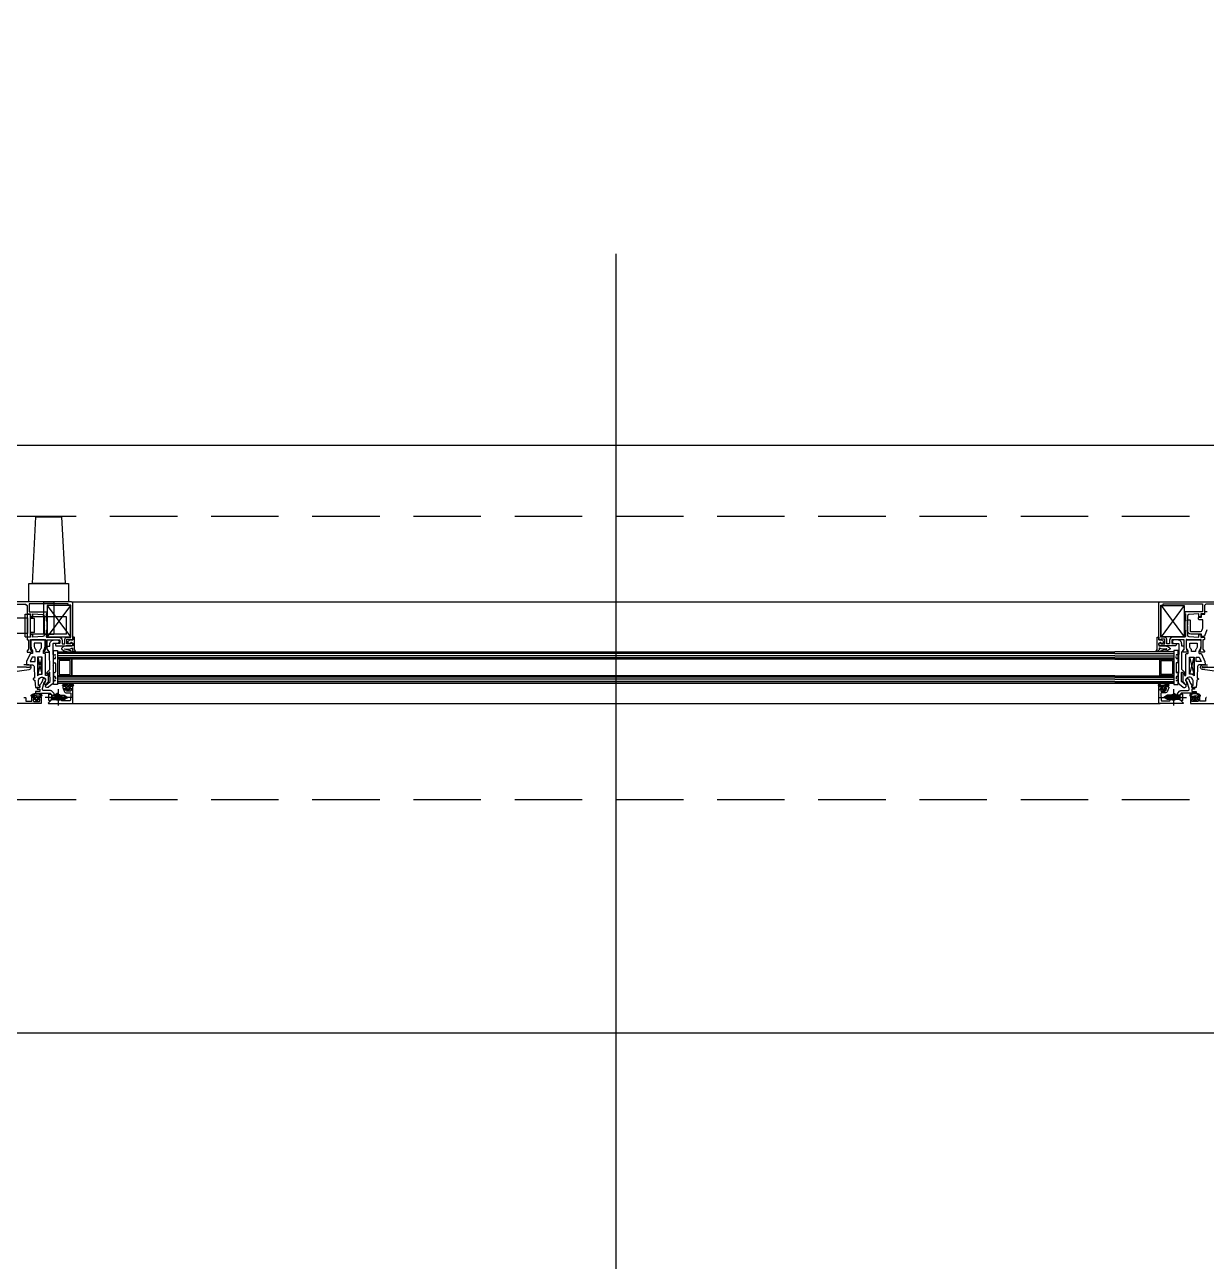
# Model space of a CAD drawing. Header units: inches. Extents: x 21 to 32698, y 13 to 3712.
# Drawn here: x 17190 to 17273.4, y 979.5 to 1066.8 of the extents above; entities that cross this region are included whole.
import ezdxf

# ---------------------------------------------------------------- set-up
doc = ezdxf.new("R2010")
doc.units = ezdxf.units.IN
doc.header["$MEASUREMENT"] = 0
doc.set_wipeout_variables(frame=1)
for name, pattern in [('ACANSTGB', [0.354331, 0.15748, -0.03937, 0.03937, -0.03937, 0.03937, -0.03937]), ('AM_ISO08W050', [18, 12, -1.5, 3, -1.5]), ('AM_ISO08W050x2', [9, 6, -0.75, 1.5, -0.75]), ('DOT', [6.35, 0, -6.35]), ('IMPORT-HIDDEN2', [47.625, 31.75, -15.875])]:
    doc.linetypes.add(name, pattern=pattern)
for name, color, linetype, lineweight in [('Z_MİM_-KM-BEAM-RAY', 8, 'DOT', 25), ('Z_MİM_-KM-GLAZ', 8, 'Continuous', 25), ('Z_MİM_-KM-GLAZ-1', 8, 'Continuous', 25), ('Z_MİM_-KM-GLAZ-CURT', 8, 'Continuous', 25), ('Z_MİM_-KM-GLAZ-IDEN', 8, 'Continuous', 25), ('Z_MİM_-KM-IZO-THERMAL', 8, 'Continuous', 25), ('Z_MİM_-KM-IZO-THERMAL-ROCKWOOL', 8, 'BATTING', 25), ('Z_MİM_-KM-PAINT', 8, 'Continuous', 25), ('Z_MİM_-KM-RAY-1', 8, 'IMPORT-HIDDEN2', 25), ('Z_MİM_-KM-WALL', 8, 'Continuous', 25), ('Z_MİM_-KM-WALL-PLASTER', 8, 'Continuous', 25), ('Z_MİM_aksesuar_k', 8, 'Continuous', 25), ('Z_MİM_AM_4N', 8, 'Continuous', 25), ('Z_MİM_AM_7N', 8, 'AM_ISO08W050', 25), ('Z_MİM_fitiller_k', 8, 'Continuous', 25), ('Z_MİM_hatch_k', 8, 'Continuous', 25), ('Z_MİM_mennteşe_k', 8, 'Continuous', 25), ('Z_MİM_PROFIL', 8, 'Continuous', 25), ('Z_MİM_yazı_numara_k', 8, 'Continuous', 25)]:
    doc.layers.add(name, color=color, linetype=linetype, lineweight=lineweight)
doc.linetypes.add('BATTING', pattern='A,0.00254,-2.54,[134,ltypeshp.shx,S=2.54,R=0,X=-2.54,Y=0],-5.08,[134,ltypeshp.shx,S=2.54,R=180,X=2.54,Y=0],-2.54', length=10.16254)

# ---------------------------------------------------------------- blocks, each defined once
blk = doc.blocks.new('-KM_Kiriş İzi-2K')
at = {"layer": 'Z_MİM_-KM-BEAM-RAY'}
for p, q in [((1309.999, 55), (2010, 55)), ((1309.999, 30), (2010, 30))]:
    blk.add_line(p, q, dxfattribs=at)
blk = doc.blocks.new('*U276')
blk.add_wipeout([(10, -36.5), (110, -36.5), (110, 5), (10, 5)])
at = {"layer": 'Z_MİM_yazı_numara_k'}
h = blk.add_hatch(dxfattribs=at)
h.set_pattern_fill('LINE', color=256, scale=0.0375, angle=225, style=0)
h.set_pattern_definition([(225, (85.215724, -6.508092), (0.00331456304, -0.00331456304), [])])
edge = h.paths.add_edge_path()
edge.add_arc((19.333, -10.434), 0.0271, 0, 360)
h = blk.add_hatch(dxfattribs=at)
h.set_pattern_fill('LINE', color=256, scale=0.0375, angle=225, style=0)
h.set_pattern_definition([(225, (25.215724, -6.508092), (0.00331456304, -0.00331456304), [])])
edge = h.paths.add_edge_path()
edge.add_arc((100.667, -10.434), 0.0271, 0, 360)
h = blk.add_hatch(dxfattribs=at)
h.set_pattern_fill('LINE', color=256, scale=0.0375, angle=225, style=0)
h.set_pattern_definition([(225, (82.935894, -4.7030263), (0.00331456304, -0.00331456304), [])])
edge = h.paths.add_edge_path()
edge.add_arc((21.613, -12.239), 0.0271, 0, 360)
h = blk.add_hatch(dxfattribs=at)
h.set_pattern_fill('LINE', color=256, scale=0.0375, angle=225, style=0)
h.set_pattern_definition([(225, (22.935894, -4.7030263), (0.00331456304, -0.00331456304), [])])
edge = h.paths.add_edge_path()
edge.add_arc((98.387, -12.239), 0.0271, 0, 360)
at = {"linetype": 'ACANSTGB', "ltscale": 0.01}
for p, q in [((20.299, -9.771), (20.399, -9.771)), ((20.299, -10.051), (20.399, -10.051)), ((20.449, -10.001), (20.449, -9.821)), ((99.551, -10.001), (99.551, -9.821)), ((99.701, -9.771), (99.601, -9.771)), ((99.701, -10.051), (99.601, -10.051)), ((20.299, -11.321), (20.399, -11.321)), ((99.701, -11.321), (99.601, -11.321)), ((20.299, -11.601), (20.399, -11.601)), ((20.449, -11.371), (20.449, -11.551)), ((99.551, -11.371), (99.551, -11.551)), ((99.701, -11.601), (99.601, -11.601))]:
    blk.add_line(p, q, dxfattribs=at)
for p, q in [((20.299, -10.336), (20.399, -10.336)), ((20.449, -10.386), (20.449, -10.986)), ((99.551, -10.386), (99.551, -10.986)), ((99.701, -10.336), (99.601, -10.336)), ((20.299, -11.036), (20.399, -11.036)), ((99.701, -11.036), (99.601, -11.036)), ((19.979, -12.561), (20.099, -12.561)), ((19.979, -13.011), (19.979, -12.561)), ((20.063, -12.786), (19.979, -12.76)), ((20.063, -12.786), (19.979, -12.811)), ((19.979, -13.011), (20.099, -13.011)), ((20.179, -12.641), (20.099, -12.561)), ((20.179, -12.931), (20.099, -13.011)), ((20.179, -12.641), (21.049, -12.641)), ((20.179, -12.931), (20.179, -12.641)), ((20.179, -12.931), (21.049, -12.931)), ((20.477, -12.811), (20.477, -12.76)), ((20.611, -12.76), (20.477, -12.76)), ((20.611, -12.811), (20.477, -12.811)), ((20.662, -12.626), (20.611, -12.626)), ((20.611, -12.626), (20.611, -12.76)), ((20.611, -12.811), (20.611, -12.946)), ((20.662, -12.946), (20.611, -12.946)), ((20.662, -12.626), (20.662, -12.76)), ((20.797, -12.76), (20.662, -12.76)), ((20.662, -12.811), (20.662, -12.946)), ((20.797, -12.811), (20.662, -12.811)), ((20.797, -12.811), (20.797, -12.76)), ((21.049, -12.641), (21.309, -12.786)), ((21.049, -12.931), (21.309, -12.786)), ((98.951, -12.641), (98.691, -12.786)), ((98.951, -12.931), (98.691, -12.786)), ((99.821, -12.641), (98.951, -12.641)), ((99.821, -12.931), (98.951, -12.931)), ((99.203, -12.811), (99.203, -12.76)), ((99.203, -12.76), (99.338, -12.76)), ((99.203, -12.811), (99.338, -12.811)), ((99.338, -12.626), (99.389, -12.626)), ((99.338, -12.626), (99.338, -12.76)), ((99.338, -12.811), (99.338, -12.946)), ((99.338, -12.946), (99.389, -12.946)), ((99.389, -12.626), (99.389, -12.76)), ((99.389, -12.76), (99.523, -12.76)), ((99.389, -12.811), (99.389, -12.946)), ((99.389, -12.811), (99.523, -12.811)), ((99.523, -12.811), (99.523, -12.76)), ((99.821, -12.641), (99.901, -12.561)), ((99.821, -12.931), (99.821, -12.641)), ((99.821, -12.931), (99.901, -13.011)), ((100.021, -12.561), (99.901, -12.561)), ((100.021, -13.011), (99.901, -13.011)), ((99.937, -12.786), (100.021, -12.76)), ((99.937, -12.786), (100.021, -12.811)), ((100.021, -13.011), (100.021, -12.561))]:
    blk.add_line(p, q)
for points in [[(20.299, -10.336), (20.299, -9.486), (20.599, -9.486), (20.599, -11.886), (20.299, -11.886), (20.299, -11.036)], [(99.701, -10.336), (99.701, -9.486), (99.401, -9.486), (99.401, -11.886), (99.701, -11.886), (99.701, -11.036)]]:
    blk.add_lwpolyline(points)
for centre in [(20.637, -12.786), (99.363, -12.786)]:
    blk.add_circle(centre, 0.225)
for centre, start, end in [((20.399, -9.821), 0, 90), ((20.399, -10.001), 270, 0), ((99.601, -9.821), 90, 180), ((99.601, -10.001), 180, 270), ((20.399, -11.371), 0, 90), ((99.601, -11.371), 90, 180), ((20.399, -11.551), 270, 0), ((99.601, -11.551), 180, 270)]:
    blk.add_arc(centre, 0.05, start, end, dxfattribs=at)
for centre, start, end in [((20.399, -10.386), 0, 90), ((99.601, -10.386), 90, 180), ((20.399, -10.986), 270, 0), ((99.601, -10.986), 180, 270)]:
    blk.add_arc(centre, 0.05, start, end)
at = {"layer": 'Z_MİM_-KM-GLAZ-1'}
for p, q in [((21.572, -6.046), (98.428, -6.046)), ((21.644, -13.216), (98.428, -13.216))]:
    blk.add_line(p, q, dxfattribs=at)
at = {"layer": 'Z_MİM_-KM-GLAZ-CURT'}
for points in [[(110, 2.5), (110, 5), (10, 5), (10, 2.5)], [(110, -35), (110, -36.5), (10, -36.5), (10, -35)]]:
    blk.add_lwpolyline(points, dxfattribs=at)
at = {"layer": 'Z_MİM_-KM-GLAZ-IDEN', "ltscale": 1.5}
blk.add_line((60, 18.522), (60, -88.522), dxfattribs=at)
at = {"layer": 'Z_MİM_-KM-RAY-1', "ltscale": 0.15}
for points in [[(10, 0), (110, 0)], [(10, -20), (110, -20)]]:
    blk.add_lwpolyline(points, dxfattribs=at)
at = {"layer": 'Z_MİM_aksesuar_k'}
for p, q in [((19.868, -6.299), (21.498, -8.499)), ((21.498, -6.299), (19.868, -8.499)), ((100.132, -6.299), (98.502, -8.499)), ((98.502, -6.299), (100.132, -8.499)), ((20.599, -9.576), (95.228, -9.576)), ((20.599, -9.576), (20.599, -11.776)), ((99.401, -9.576), (95.228, -9.576)), ((99.401, -9.576), (99.401, -11.776)), ((19.192, -9.946), (19.492, -11.146)), ((19.492, -9.946), (19.192, -11.146)), ((95.228, -9.684), (20.599, -9.684)), ((95.228, -9.843), (20.599, -9.843)), ((95.228, -10.001), (20.599, -10.001)), ((95.228, -10.06), (20.599, -10.06)), ((95.228, -10.076), (20.599, -10.076)), ((21.595, -10.076), (21.595, -11.276)), ((95.228, -9.684), (99.401, -9.684)), ((95.228, -9.843), (99.401, -9.843)), ((95.228, -10.001), (99.401, -10.001)), ((95.228, -10.06), (99.401, -10.06)), ((95.228, -10.076), (99.401, -10.076)), ((98.405, -10.076), (98.405, -11.276)), ((100.808, -9.946), (100.508, -11.146)), ((100.508, -9.946), (100.808, -11.146)), ((95.228, -11.276), (20.599, -11.276)), ((95.228, -11.291), (20.599, -11.291)), ((95.228, -11.35), (20.599, -11.35)), ((95.228, -11.276), (99.401, -11.276)), ((95.228, -11.291), (99.401, -11.291)), ((95.228, -11.35), (99.401, -11.35)), ((95.228, -11.509), (20.599, -11.509)), ((95.228, -11.667), (20.599, -11.667)), ((95.228, -11.776), (20.599, -11.776)), ((20.599, -11.776), (95.228, -11.776)), ((95.228, -11.509), (99.401, -11.509)), ((95.228, -11.667), (99.401, -11.667)), ((95.228, -11.776), (99.401, -11.776)), ((99.401, -11.776), (95.228, -11.776))]:
    blk.add_line(p, q, dxfattribs=at)
for points in [[(20.322, -8.346), (19.622, -8.346), (19.622, -6.046), (20.322, -6.046)], [(21.498, -6.299), (19.868, -6.299), (19.868, -8.499), (21.498, -8.499)], [(98.502, -6.299), (100.132, -6.299), (100.132, -8.499), (98.502, -8.499)], [(19.192, -11.146), (19.492, -11.146), (19.492, -9.946), (19.192, -9.946)], [(21.595, -10.076), (20.599, -10.076), (20.599, -11.276), (21.595, -11.276)], [(21.495, -10.176), (20.699, -10.176), (20.699, -11.176), (21.495, -11.176)], [(98.405, -10.076), (99.401, -10.076), (99.401, -11.276), (98.405, -11.276)], [(98.505, -10.176), (99.301, -10.176), (99.301, -11.176), (98.505, -11.176)], [(100.808, -11.146), (100.508, -11.146), (100.508, -9.946), (100.808, -9.946)]]:
    blk.add_lwpolyline(points, close=True, dxfattribs=at)
at = {"layer": 'Z_MİM_AM_4N'}
for p, q in [((21.114, -12.677), (20.179, -12.677)), ((21.114, -12.895), (20.179, -12.895)), ((21.114, -12.895), (21.114, -12.677)), ((98.886, -12.677), (99.821, -12.677)), ((98.886, -12.895), (98.886, -12.677)), ((98.886, -12.895), (99.821, -12.895))]:
    blk.add_line(p, q, dxfattribs=at)
at = {"layer": 'Z_MİM_AM_7N', "linetype": 'AM_ISO08W050x2'}
for p, q in [((20.637, -12.211), (20.637, -13.361)), ((99.363, -12.211), (99.363, -13.361)), ((21.609, -12.786), (19.709, -12.786)), ((20.062, -12.786), (21.212, -12.786)), ((98.391, -12.786), (100.291, -12.786)), ((99.938, -12.786), (98.788, -12.786))]:
    blk.add_line(p, q, dxfattribs=at)
at = {"layer": 'Z_MİM_fitiller_k'}
for p, q in [((18.312, -6.916), (18.472, -6.916)), ((18.312, -6.916), (18.472, -6.916)), ((18.312, -8.516), (18.312, -6.916)), ((18.312, -6.916), (18.472, -6.916)), ((18.472, -6.916), (18.692, -6.916)), ((18.472, -6.916), (18.692, -6.916)), ((18.472, -8.516), (18.472, -6.916)), ((18.472, -6.916), (18.692, -6.916)), ((18.692, -8.516), (18.692, -6.916)), ((21.232, -7.106), (18.692, -7.106)), ((18.972, -7.216), (18.692, -7.216)), ((18.972, -8.216), (18.972, -7.216)), ((21.232, -8.326), (21.232, -7.106)), ((18.312, -8.516), (18.472, -8.516)), ((18.472, -8.516), (18.692, -8.516)), ((18.972, -8.216), (18.692, -8.216)), ((21.232, -8.326), (18.692, -8.326))]:
    blk.add_line(p, q, dxfattribs=at)
for points in [[(18.822, -4.746), (19.072, -0.046), (20.872, -0.046), (21.122, -4.746)], [(18.572, -6.046), (18.572, -4.746), (21.372, -4.746), (21.372, -6.046)], [(17.572, -8.266), (17.572, -7.166), (18.472, -7.166), (18.472, -8.266)]]:
    blk.add_lwpolyline(points, close=True, dxfattribs=at)
for points in [[(21.792, -8.586, 0.414214), (21.732, -8.526), (21.692, -8.526, 0.414214), (21.672, -8.546), (21.672, -8.726), (21.518, -8.726, 0.131652), (21.508, -8.728), (21.345, -8.822, 0.604052), (21.35, -8.928), (21.473, -8.987, 0.442426), (21.501, -8.976), (21.523, -8.913, -0.440011), (21.551, -8.902), (21.661, -8.953, -0.291473), (21.672, -8.971), (21.672, -9.126, -0.414214), (21.652, -9.146), (21.226, -9.146, 0.046127), (21.207, -9.147, 0.130851), (20.887, -9.3, 0.464272), (20.887, -9.392), (21.021, -9.468, 0.11389), (21.322, -9.56), (21.519, -9.574, 0.916331), (21.531, -9.495), (21.115, -9.371, -2.027799), (21.119, -9.351), (21.326, -9.388, 0.109518), (21.412, -9.384), (21.504, -9.36, 0.136845), (21.596, -9.305, -0.776158), (21.647, -9.333, 0.177279), (21.659, -9.47), (21.799, -9.573, 0.088217), (21.805, -9.576), (21.816, -9.576, 0.033998), (21.818, -9.575), (21.856, -9.558, 0.452425), (21.865, -9.53), (21.792, -9.41)], [(98.208, -8.586, -0.414214), (98.268, -8.526), (98.308, -8.526, -0.414214), (98.328, -8.546), (98.328, -8.726), (98.482, -8.726, -0.131652), (98.492, -8.728), (98.655, -8.822, -0.604052), (98.65, -8.928), (98.527, -8.987, -0.442426), (98.499, -8.976), (98.477, -8.913, 0.440011), (98.449, -8.902), (98.339, -8.953, 0.291473), (98.328, -8.971), (98.328, -9.126, 0.414214), (98.348, -9.146), (98.774, -9.146, -0.046127), (98.793, -9.147, -0.130851), (99.113, -9.3, -0.464272), (99.113, -9.392), (98.979, -9.468, -0.11389), (98.678, -9.56), (98.481, -9.574, -0.916331), (98.469, -9.495), (98.885, -9.371, 2.027799), (98.881, -9.351), (98.674, -9.388, -0.109518), (98.588, -9.384), (98.496, -9.36, -0.136845), (98.404, -9.305, 0.776158), (98.353, -9.333, -0.177279), (98.341, -9.47), (98.201, -9.573, -0.088217), (98.195, -9.576), (98.184, -9.576, -0.033998), (98.182, -9.575), (98.144, -9.558, -0.452425), (98.135, -9.53), (98.208, -9.41)], [(21.459, -12.046), (21.459, -12.136), (21.499, -12.136, -0.715976), (21.511, -12.172), (21.394, -12.261, -0.165518), (21.382, -12.266), (21.285, -12.266, -0.165518), (21.273, -12.261), (21.157, -12.172, -0.715976), (21.169, -12.136), (21.209, -12.136), (21.209, -12.046, 0.414214), (21.189, -12.026), (21.009, -12.026, -0.414214), (20.989, -12.006, -0.423058), (21.039, -11.956), (21.2, -11.956, -0.196262), (21.219, -11.959, 0.661044), (21.211, -11.945, -0.148078), (21.182, -11.948, -0.000634), (21.182, -11.948), (20.986, -11.959, -0.770223), (20.959, -11.897), (21.052, -11.841), (21.274, -11.768), (21.566, -11.77), (21.691, -11.872, -0.218314), (21.708, -11.91), (21.659, -12.006, -0.414214), (21.639, -12.026), (21.479, -12.026, 0.414214)], [(21.034, -11.907), (21.085, -11.899), (21.285, -11.838), (21.522, -11.84, -0.177462), (21.554, -11.852), (21.57, -11.866, 0.203511), (21.637, -11.897, -0.732657), (21.643, -11.905, -0.410363), (21.636, -11.91, -0.416483), (21.628, -11.913), (21.589, -11.956), (21.408, -11.956, 0.196262), (21.373, -11.97, -0.664495), (21.339, -11.956), (21.331, -11.942, 0.219093), (21.257, -11.922), (21.094, -11.924, 0.13878), (21.035, -11.929, -1.356329)], [(21.361, -12.197, -0.292354), (21.307, -12.197), (21.278, -12.178, -0.255859), (21.269, -12.161), (21.269, -12.046, -0.414214), (21.289, -12.026), (21.379, -12.026, -0.414214), (21.399, -12.046), (21.399, -12.161, -0.255859), (21.39, -12.178)], [(98.541, -12.046), (98.541, -12.136), (98.501, -12.136, 0.715976), (98.489, -12.172), (98.606, -12.261, 0.165518), (98.618, -12.266), (98.715, -12.266, 0.165518), (98.727, -12.261), (98.843, -12.172, 0.715976), (98.831, -12.136), (98.791, -12.136), (98.791, -12.046, -0.414214), (98.811, -12.026), (98.991, -12.026, 0.414214), (99.011, -12.006, 0.423058), (98.961, -11.956), (98.8, -11.956, 0.196262), (98.781, -11.959, -0.661044), (98.789, -11.945, 0.148078), (98.818, -11.948, 0.000634), (98.818, -11.948), (99.014, -11.959, 0.770223), (99.041, -11.897), (98.948, -11.841), (98.726, -11.768), (98.434, -11.77), (98.309, -11.872, 0.218314), (98.292, -11.91), (98.341, -12.006, 0.414214), (98.361, -12.026), (98.521, -12.026, -0.414214)], [(98.966, -11.907), (98.915, -11.899), (98.715, -11.838), (98.478, -11.84, 0.177462), (98.446, -11.852), (98.43, -11.866, -0.203511), (98.363, -11.897, 0.732657), (98.357, -11.905, 0.410363), (98.364, -11.91, 0.416483), (98.372, -11.913), (98.411, -11.956), (98.592, -11.956, -0.196262), (98.627, -11.97, 0.664495), (98.661, -11.956), (98.669, -11.942, -0.219093), (98.743, -11.922), (98.906, -11.924, -0.13878), (98.965, -11.929, 1.356329)], [(98.639, -12.197, 0.292354), (98.693, -12.197), (98.722, -12.178, 0.255859), (98.731, -12.161), (98.731, -12.046, 0.414214), (98.711, -12.026), (98.621, -12.026, 0.414214), (98.601, -12.046), (98.601, -12.161, 0.255859), (98.61, -12.178)], [(19.237, -12.783), (19.237, -12.873), (19.277, -12.873, -0.715976), (19.289, -12.909), (19.173, -12.999, -0.165518), (19.161, -13.003), (19.064, -13.003, -0.165518), (19.052, -12.999), (18.935, -12.909, -0.715976), (18.947, -12.873), (18.987, -12.873), (18.987, -12.783, 0.414214), (18.967, -12.763), (18.787, -12.763, -0.414214), (18.767, -12.743, -0.414214), (18.817, -12.693), (18.993, -12.697, 0.117448), (19.009, -12.693, 0.400605), (18.99, -12.685, 0.053856), (18.961, -12.686, -0.000634), (18.96, -12.686), (18.764, -12.696, -0.770223), (18.738, -12.634), (18.817, -12.551), (19.039, -12.477), (19.332, -12.479), (19.456, -12.582, -0.218314), (19.474, -12.62), (19.437, -12.743, -0.414214), (19.417, -12.763), (19.257, -12.763, 0.414214)], [(18.812, -12.642), (18.857, -12.616), (19.051, -12.547), (19.287, -12.549, -0.177462), (19.319, -12.561), (19.336, -12.575, 0.076022), (19.404, -12.614, -0.346278), (19.415, -12.638, 0.000523), (19.415, -12.638, 0.025659), (19.404, -12.649), (19.367, -12.693), (19.187, -12.693, 0.196262), (19.152, -12.707, -0.664495), (19.118, -12.693), (19.118, -12.672, 0.376032), (19.071, -12.665), (18.85, -12.655, 0.219372), (18.829, -12.661, -1.523096)], [(19.139, -12.934, -0.292354), (19.085, -12.934), (19.056, -12.916, -0.255859), (19.047, -12.899), (19.047, -12.783, -0.414214), (19.067, -12.763), (19.157, -12.763, -0.414214), (19.177, -12.783), (19.177, -12.899, -0.255859), (19.168, -12.916)], [(100.763, -12.783), (100.763, -12.873), (100.723, -12.873, 0.715976), (100.711, -12.909), (100.827, -12.999, 0.165518), (100.839, -13.003), (100.936, -13.003, 0.165518), (100.948, -12.999), (101.065, -12.909, 0.715976), (101.053, -12.873), (101.013, -12.873), (101.013, -12.783, -0.414214), (101.033, -12.763), (101.213, -12.763, 0.414214), (101.233, -12.743, 0.414214), (101.183, -12.693), (101.007, -12.697, -0.117448), (100.991, -12.693, -0.400605), (101.01, -12.685, -0.053856), (101.039, -12.686, 0.000634), (101.04, -12.686), (101.236, -12.696, 0.770223), (101.262, -12.634), (101.183, -12.551), (100.961, -12.477), (100.668, -12.479), (100.544, -12.582, 0.218314), (100.526, -12.62), (100.563, -12.743, 0.414214), (100.583, -12.763), (100.743, -12.763, -0.414214)], [(101.188, -12.642), (101.143, -12.616), (100.949, -12.547), (100.713, -12.549, 0.177462), (100.681, -12.561), (100.664, -12.575, -0.076022), (100.596, -12.614, 0.346278), (100.585, -12.638, -0.000523), (100.585, -12.638, -0.025659), (100.596, -12.649), (100.633, -12.693), (100.813, -12.693, -0.196262), (100.848, -12.707, 0.664495), (100.882, -12.693), (100.882, -12.672, -0.376032), (100.929, -12.665), (101.15, -12.655, -0.219372), (101.171, -12.661, 1.523096)], [(100.861, -12.934, 0.292354), (100.915, -12.934), (100.944, -12.916, 0.255859), (100.953, -12.899), (100.953, -12.783, 0.414214), (100.933, -12.763), (100.843, -12.763, 0.414214), (100.823, -12.783), (100.823, -12.899, 0.255859), (100.832, -12.916)]]:
    blk.add_lwpolyline(points, format="xyb", close=True, dxfattribs=at)
for points in [[(18.221, -10.623), (18.411, -10.643), (18.586, -10.625, -1.05449), (18.592, -10.684), (18.411, -10.666, 0.026186), (18.39, -10.664), (17.442, -10.664, -0.414214)], [(17.391, -10.993), (18.593, -10.808, 0.938467), (18.568, -10.496), (18.221, -10.496, 1)], [(101.779, -10.623), (101.589, -10.643), (101.414, -10.625, 1.05449), (101.408, -10.684), (101.589, -10.666, -0.026186), (101.61, -10.664), (102.558, -10.664, 0.414214)], [(102.609, -10.993), (101.407, -10.808, -0.938467), (101.432, -10.496), (101.779, -10.496, -1)]]:
    blk.add_lwpolyline(points, format="xyb", dxfattribs=at)
at = {"layer": 'Z_MİM_hatch_k'}
for points in [[(17.322, -6.206), (18.336, -6.206, -0.200592), (18.365, -6.218), (18.452, -6.306), (18.452, -6.876, 0.414214), (18.472, -6.896), (18.692, -6.896), (18.692, -7.096), (18.842, -7.096), (18.842, -6.896), (19.549, -6.94, -0.396047), (19.642, -7.04), (19.642, -7.686), (19.672, -7.716), (19.642, -7.746), (19.642, -8.392, -0.396047), (19.549, -8.491), (18.842, -8.536), (18.842, -8.336), (18.692, -8.336), (18.692, -8.536), (18.472, -8.536, 0.414214), (18.452, -8.556), (18.452, -8.696, 0.414214), (18.472, -8.716), (18.552, -8.716), (18.552, -9.386), (18.459, -9.497, 0.175452), (18.452, -9.516), (18.452, -9.576, 0.440011), (18.485, -9.605), (18.725, -9.584, 0.176327), (18.738, -9.579), (18.777, -9.54, 0.573146), (18.768, -9.506), (18.739, -9.499), (18.682, -9.286), (18.682, -8.726, -0.843039), (18.741, -8.716), (19.684, -8.716, -0.843039), (19.742, -8.726), (19.742, -9.286), (19.685, -9.499), (19.657, -9.506, 0.573146), (19.648, -9.54), (19.687, -9.579, 0.176327), (19.699, -9.584), (19.94, -9.605, 0.440011), (19.972, -9.576), (19.972, -9.516, 0.175452), (19.965, -9.497), (19.872, -9.386), (19.872, -8.716), (20.702, -8.716, -0.414214), (20.752, -8.766), (20.752, -8.936, -0.414214), (20.702, -8.986), (20.502, -8.986, 0.414214), (20.452, -9.036), (20.452, -9.096, 0.414214), (20.502, -9.146), (21.572, -9.146, 0.414214), (21.672, -9.046), (21.672, -8.993, 0.267949), (21.662, -8.976), (21.562, -8.918, 0.57735), (21.532, -8.936), (21.532, -9.006), (21.272, -9.006, -0.414214), (21.252, -8.986), (21.252, -8.696, -0.414214), (21.272, -8.676), (21.532, -8.676), (21.532, -8.706, 0.414214), (21.552, -8.726), (21.652, -8.726, 0.414214), (21.672, -8.706), (21.672, -6.146, 0.414214), (21.572, -6.046), (16.662, -6.046, 0.414214)], [(102.678, -6.206), (101.664, -6.206, 0.200592), (101.635, -6.218), (101.548, -6.306), (101.548, -6.876, -0.414214), (101.528, -6.896), (101.308, -6.896), (101.308, -7.096), (101.158, -7.096), (101.158, -6.896), (100.451, -6.94, 0.396047), (100.358, -7.04), (100.358, -7.686), (100.328, -7.716), (100.358, -7.746), (100.358, -8.392, 0.396047), (100.451, -8.491), (101.158, -8.536), (101.158, -8.336), (101.308, -8.336), (101.308, -8.536), (101.528, -8.536, -0.414214), (101.548, -8.556), (101.548, -8.696, -0.414214), (101.528, -8.716), (101.448, -8.716), (101.448, -9.386), (101.541, -9.497, -0.175452), (101.548, -9.516), (101.548, -9.576, -0.440011), (101.515, -9.605), (101.275, -9.584, -0.176327), (101.262, -9.579), (101.223, -9.54, -0.573146), (101.232, -9.506), (101.261, -9.499), (101.318, -9.286), (101.318, -8.726, 0.843039), (101.259, -8.716), (100.316, -8.716, 0.843039), (100.258, -8.726), (100.258, -9.286), (100.315, -9.499), (100.343, -9.506, -0.573146), (100.352, -9.54), (100.313, -9.579, -0.176327), (100.301, -9.584), (100.06, -9.605, -0.440011), (100.028, -9.576), (100.028, -9.516, -0.175452), (100.035, -9.497), (100.128, -9.386), (100.128, -8.716), (99.298, -8.716, 0.414214), (99.248, -8.766), (99.248, -8.936, 0.414214), (99.298, -8.986), (99.498, -8.986, -0.414214), (99.548, -9.036), (99.548, -9.096, -0.414214), (99.498, -9.146), (98.428, -9.146, -0.414214), (98.328, -9.046), (98.328, -8.993, -0.267949), (98.338, -8.976), (98.438, -8.918, -0.57735), (98.468, -8.936), (98.468, -9.006), (98.728, -9.006, 0.414214), (98.748, -8.986), (98.748, -8.696, 0.414214), (98.728, -8.676), (98.468, -8.676), (98.468, -8.706, -0.414214), (98.448, -8.726), (98.348, -8.726, -0.414214), (98.328, -8.706), (98.328, -6.146, -0.414214), (98.428, -6.046), (103.338, -6.046, -0.414214)], [(20.052, -9.026, -0.419335), (20.342, -8.731), (20.602, -8.731, -1), (20.602, -8.971), (20.312, -8.971, 0.419335), (20.262, -9.021), (20.288, -10.501, -0.198912), (20.282, -10.515), (20.267, -10.531), (20.283, -10.546, -0.198912), (20.289, -10.56), (20.308, -11.649, -0.226277), (20.215, -11.852), (19.959, -12.067, -0.176327), (19.895, -12.091), (19.833, -12.091, -0.700208), (19.768, -11.914), (20.061, -11.668, 0.226277), (20.068, -11.653), (20.057, -11.026, 0.661886), (20.023, -11.012), (19.922, -11.113, -1), (19.837, -11.028), (20.047, -10.818, 0.203452), (20.053, -10.803), (20.032, -9.579, 0.170958), (20.027, -9.566), (19.884, -9.395, -0.175452), (19.872, -9.363), (19.872, -9.231, -0.414214), (19.922, -9.181), (20.032, -9.181, 0.414214), (20.052, -9.161), (20.052, -9.011)], [(99.948, -9.026, 0.419335), (99.658, -8.731), (99.398, -8.731, 1), (99.398, -8.971), (99.688, -8.971, -0.419335), (99.738, -9.021), (99.712, -10.501, 0.198912), (99.718, -10.515), (99.733, -10.531), (99.717, -10.546, 0.198912), (99.711, -10.56), (99.692, -11.649, 0.226277), (99.785, -11.852), (100.041, -12.067, 0.176327), (100.105, -12.091), (100.167, -12.091, 0.700208), (100.232, -11.914), (99.939, -11.668, -0.226277), (99.932, -11.653), (99.943, -11.026, -0.661886), (99.977, -11.012), (100.078, -11.113, 1), (100.163, -11.028), (99.953, -10.818, -0.203452), (99.947, -10.803), (99.968, -9.579, -0.170958), (99.973, -9.566), (100.116, -9.395, 0.175452), (100.128, -9.363), (100.128, -9.231, 0.414214), (100.078, -9.181), (99.968, -9.181, -0.414214), (99.948, -9.161), (99.948, -9.011)]]:
    blk.add_lwpolyline(points, format="xyb", dxfattribs=at)
for points in [[(21.112, -8.696, -0.414214), (21.272, -8.536), (21.532, -8.536), (21.532, -6.286), (21.352, -6.286), (21.352, -6.186), (18.592, -6.186), (18.592, -6.746), (19.792, -6.746), (19.842, -6.746), (19.842, -6.896), (19.792, -6.896), (19.792, -7.376), (19.842, -7.416), (19.842, -8.016), (19.792, -8.056), (19.792, -8.486, 0.414214), (19.842, -8.536), (20.702, -8.536, -0.414214), (20.912, -8.746), (20.912, -8.986, 0.414214), (20.932, -9.006), (21.112, -9.006)], [(19.792, -8.486, 0.414214), (19.842, -8.536), (20.702, -8.536, -0.414214), (20.912, -8.746), (20.912, -8.986, 0.414214), (20.932, -9.006), (21.112, -9.006), (21.112, -8.696, -0.414214), (21.272, -8.536), (21.532, -8.536), (21.532, -6.286), (21.352, -6.286), (21.352, -6.186), (18.592, -6.186), (18.592, -6.746), (19.792, -6.746), (19.842, -6.746), (19.842, -6.896), (19.792, -6.896), (19.792, -7.376), (19.842, -7.416), (19.842, -8.016), (19.792, -8.056)], [(21.112, -8.696, -0.414214), (21.272, -8.536), (21.532, -8.536), (21.532, -6.286), (21.352, -6.286), (21.352, -6.186), (18.592, -6.186), (18.592, -6.746), (19.792, -6.746), (19.842, -6.746), (19.842, -6.896), (19.792, -6.896), (19.792, -7.376), (19.842, -7.416), (19.842, -8.016), (19.792, -8.056), (19.792, -8.486, 0.414214), (19.842, -8.536), (20.702, -8.536, -0.414214), (20.912, -8.746), (20.912, -8.986, 0.414214), (20.932, -9.006), (21.112, -9.006)], [(98.888, -8.696, 0.414214), (98.728, -8.536), (98.468, -8.536), (98.468, -6.286), (98.648, -6.286), (98.648, -6.186), (101.408, -6.186), (101.408, -6.746), (100.208, -6.746), (100.158, -6.746), (100.158, -6.896), (100.208, -6.896), (100.208, -7.376), (100.158, -7.416), (100.158, -8.016), (100.208, -8.056), (100.208, -8.486, -0.414214), (100.158, -8.536), (99.298, -8.536, 0.414214), (99.088, -8.746), (99.088, -8.986, -0.414214), (99.068, -9.006), (98.888, -9.006)], [(100.208, -8.486, -0.414214), (100.158, -8.536), (99.298, -8.536, 0.414214), (99.088, -8.746), (99.088, -8.986, -0.414214), (99.068, -9.006), (98.888, -9.006), (98.888, -8.696, 0.414214), (98.728, -8.536), (98.468, -8.536), (98.468, -6.286), (98.648, -6.286), (98.648, -6.186), (101.408, -6.186), (101.408, -6.746), (100.208, -6.746), (100.158, -6.746), (100.158, -6.896), (100.208, -6.896), (100.208, -7.376), (100.158, -7.416), (100.158, -8.016), (100.208, -8.056)], [(98.888, -8.696, 0.414214), (98.728, -8.536), (98.468, -8.536), (98.468, -6.286), (98.648, -6.286), (98.648, -6.186), (101.408, -6.186), (101.408, -6.746), (100.208, -6.746), (100.158, -6.746), (100.158, -6.896), (100.208, -6.896), (100.208, -7.376), (100.158, -7.416), (100.158, -8.016), (100.208, -8.056), (100.208, -8.486, -0.414214), (100.158, -8.536), (99.298, -8.536, 0.414214), (99.088, -8.746), (99.088, -8.986, -0.414214), (99.068, -9.006), (98.888, -9.006)], [(19.611, -9.676, -0.388879), (19.592, -9.656), (19.592, -9.518, -0.175046), (19.597, -9.505, 0.175046), (19.712, -9.186), (19.712, -8.816, 0.414214), (19.612, -8.716), (18.812, -8.716, 0.414214), (18.712, -8.816), (18.712, -9.186, 0.175046), (18.828, -9.505, -0.175046), (18.832, -9.518), (18.832, -9.656, -0.388879), (18.814, -9.676), (18.697, -9.686, 0.267949), (18.656, -9.714), (18.41, -10.242), (18.394, -10.474, 0.434812), (18.414, -10.496), (18.832, -10.496, -0.414214), (18.932, -10.596), (18.961, -11.413, -0.450467), (18.941, -11.436), (18.911, -11.436, 0.791418), (18.888, -11.53), (18.971, -11.572, -0.251345), (18.982, -11.587), (19.042, -12.078, 0.378866), (19.062, -12.096), (19.292, -12.096, 0.414214), (19.342, -12.046), (19.342, -11.996, 0.414214), (19.292, -11.946), (19.272, -11.946, -0.414214), (19.252, -11.926), (19.252, -11.593, -0.052578), (19.255, -11.572, -0.641753), (19.732, -11.465, -0.163753), (19.752, -11.526), (19.752, -11.564, -0.07045), (19.75, -11.578), (19.681, -11.819, 0.810647), (19.784, -11.874), (19.929, -11.702, 0.176327), (19.952, -11.638), (19.952, -11.168, 0.198912), (19.938, -11.133), (19.886, -11.081, 0.668179), (19.852, -11.096), (19.852, -11.236), (19.752, -11.236), (19.752, -9.734, 0.388879), (19.707, -9.684)], [(100.389, -9.676, 0.388879), (100.408, -9.656), (100.408, -9.518, 0.175046), (100.403, -9.505, -0.175046), (100.288, -9.186), (100.288, -8.816, -0.414214), (100.388, -8.716), (101.188, -8.716, -0.414214), (101.288, -8.816), (101.288, -9.186, -0.175046), (101.172, -9.505, 0.175046), (101.168, -9.518), (101.168, -9.656, 0.388879), (101.186, -9.676), (101.303, -9.686, -0.267949), (101.344, -9.714), (101.59, -10.242), (101.606, -10.474, -0.434812), (101.586, -10.496), (101.168, -10.496, 0.414214), (101.068, -10.596), (101.039, -11.413, 0.450467), (101.059, -11.436), (101.089, -11.436, -0.791418), (101.112, -11.53), (101.029, -11.572, 0.251345), (101.018, -11.587), (100.958, -12.078, -0.378866), (100.938, -12.096), (100.708, -12.096, -0.414214), (100.658, -12.046), (100.658, -11.996, -0.414214), (100.708, -11.946), (100.728, -11.946, 0.414214), (100.748, -11.926), (100.748, -11.593, 0.052578), (100.745, -11.572, 0.641753), (100.268, -11.465, 0.163753), (100.248, -11.526), (100.248, -11.564, 0.07045), (100.25, -11.578), (100.319, -11.819, -0.810647), (100.216, -11.874), (100.071, -11.702, -0.176327), (100.048, -11.638), (100.048, -11.168, -0.198912), (100.062, -11.133), (100.114, -11.081, -0.668179), (100.148, -11.096), (100.148, -11.236), (100.248, -11.236), (100.248, -9.734, -0.388879), (100.293, -9.684)], [(19.352, -9.546), (19.352, -9.454, -0.213422), (19.386, -9.379, 0.213422), (19.472, -9.186), (19.472, -8.956), (18.952, -8.956), (18.952, -9.186, 0.213422), (19.039, -9.379, -0.213422), (19.072, -9.454), (19.072, -9.546)], [(100.648, -9.546), (100.648, -9.454, 0.213422), (100.614, -9.379, -0.213422), (100.528, -9.186), (100.528, -8.956), (101.048, -8.956), (101.048, -9.186, -0.213422), (100.961, -9.379, 0.213422), (100.928, -9.454), (100.928, -9.546)], [(19.355, -11.146), (19.512, -11.146), (19.512, -9.946), (19.172, -9.946), (19.172, -11.254, -0.105295)], [(100.645, -11.146), (100.488, -11.146), (100.488, -9.946), (100.828, -9.946), (100.828, -11.254, 0.105295)]]:
    blk.add_lwpolyline(points, format="xyb", close=True, dxfattribs=at)
for points in [[(18.669, -10.256), (19.022, -10.256), (19.022, -9.946), (18.813, -9.946)], [(101.331, -10.256), (100.978, -10.256), (100.978, -9.946), (101.187, -9.946)]]:
    blk.add_lwpolyline(points, close=True, dxfattribs=at)
at = {"layer": 'Z_MİM_mennteşe_k'}
blk.add_lwpolyline([(101.72, -8.01), (101.558, -8.457, -0.339454), (101.509, -8.494), (101.388, -8.494, -0.414214), (101.338, -8.444), (101.338, -8.331, 0.414214), (101.318, -8.311), (100.588, -8.311, -0.414214), (100.358, -8.081), (100.358, -7.354, -0.414214), (100.408, -7.304), (100.488, -7.304, -0.414214), (100.538, -7.354), (100.538, -8.081, 0.414214), (100.588, -8.131), (101.283, -8.131, 0.315616), (101.377, -8.065), (101.42, -7.948, 0.087198), (101.438, -7.845), (101.438, -7.301), (101.188, -7.301, -0.414214), (101.138, -7.251), (101.138, -7.171, -0.414214), (101.188, -7.121), (101.338, -7.121), (101.338, -6.964, -0.414214), (101.388, -6.914), (101.578, -6.914), (101.578, -6.764, -0.414214), (101.628, -6.714), (101.754, -6.714, 0.198912)], format="xyb", dxfattribs=at)
at = {"layer": 'Z_MİM_PROFIL'}
for points in [[(18.202, -12.796), (18.302, -12.796, -0.414214), (18.362, -12.856), (18.362, -13.056), (18.762, -13.056, 0.414214), (18.782, -13.036), (18.782, -12.766), (18.919, -12.766, -0.312902), (18.966, -12.798), (18.981, -12.839, -0.523343), (18.962, -12.866), (18.902, -12.866, 0.414214), (18.882, -12.886), (18.882, -13.026, 0.414214), (18.932, -13.076), (19.292, -13.076, 0.414214), (19.342, -13.026), (19.342, -12.886, 0.414214), (19.322, -12.866), (19.262, -12.866, -0.523343), (19.244, -12.839), (19.259, -12.798, -0.312902), (19.306, -12.766), (19.442, -12.766), (19.442, -13.196, -0.414214), (19.422, -13.216), (14.662, -13.216, -0.414214)], [(101.698, -12.796, 0.414214), (101.638, -12.856), (101.638, -13.056), (101.238, -13.056, -0.414214), (101.218, -13.036), (101.218, -12.766), (101.081, -12.766, 0.312902), (101.034, -12.798), (101.019, -12.839, 0.523343), (101.038, -12.866), (101.098, -12.866, -0.414214), (101.118, -12.886), (101.118, -13.026, -0.414214), (101.068, -13.076), (100.708, -13.076, -0.414214), (100.658, -13.026), (100.658, -12.886, -0.414214), (100.678, -12.866), (100.738, -12.866, 0.523343), (100.756, -12.839), (100.741, -12.798, 0.312902), (100.694, -12.766), (100.558, -12.766), (100.558, -13.196, 0.414214), (100.578, -13.216), (105.338, -13.216, 0.414214)], [(19.344, -12.346, -0.414243), (19.324, -12.366), (19.049, -12.366, 0.414214), (19.029, -12.386), (19.029, -12.466, 0.414214), (19.049, -12.486), (20.057, -12.486, -0.198912), (20.079, -12.494), (20.17, -12.586, -0.198912), (20.179, -12.607), (20.179, -12.764), (20.2, -12.786), (20.179, -12.807), (20.179, -12.945), (19.943, -13.181, 0.668179), (19.957, -13.216), (21.644, -13.216, 0.414214), (21.664, -13.196), (21.664, -12.026), (21.527, -12.026, 0.312902), (21.48, -12.058), (21.465, -12.099, 0.523343), (21.484, -12.126), (21.523, -12.126, -0.429634), (21.543, -12.147), (21.535, -12.317, -0.39896), (21.515, -12.336), (21.253, -12.336, -0.315299), (21.159, -12.27), (21.117, -12.152, -0.520567), (21.135, -12.126), (21.184, -12.126, 0.523343), (21.203, -12.099), (21.188, -12.058, 0.312902), (21.141, -12.026), (21.014, -12.026, 0.520567), (20.967, -12.093), (21.059, -12.344, 0.315299), (21.246, -12.476), (21.505, -12.476, -0.429634), (21.525, -12.497), (21.499, -12.988, -0.39896), (21.449, -13.036), (20.906, -13.036, -0.616747), (20.865, -12.956, 0.084286), (20.909, -12.871, 0.076003), (20.911, -12.856), (20.911, -12.806, 0.435803), (20.811, -12.698), (20.79, -12.698, 0.504927), (20.751, -12.75, -2.811597), (20.625, -12.666, 0.341999), (20.661, -12.633), (20.665, -12.61, 0.544205), (20.565, -12.52, 0.148354), (20.429, -12.605, -0.693564), (20.359, -12.579), (20.359, -12.562, 0.198912), (20.33, -12.491), (20.174, -12.335, 0.198942), (20.103, -12.306), (19.624, -12.306, -0.414217), (19.524, -12.206), (19.524, -12.183, -0.069924), (19.528, -12.156), (19.656, -11.708, -0.253074), (19.683, -11.68, 2.106031), (19.528, -11.577, -0.125416), (19.525, -11.597), (19.434, -11.81), (19.328, -11.917, 0.414214), (19.328, -11.945), (19.338, -11.955, -0.198912), (19.344, -11.969), (19.344, -12.096), (19.164, -12.096, 0.41418), (19.144, -12.116), (19.144, -12.196, 0.414214), (19.164, -12.216), (19.324, -12.216, -0.414214), (19.344, -12.236), (19.344, -12.347)], [(100.656, -12.346, 0.414243), (100.676, -12.366), (100.951, -12.366, -0.414214), (100.971, -12.386), (100.971, -12.466, -0.414214), (100.951, -12.486), (99.943, -12.486, 0.198912), (99.921, -12.494), (99.83, -12.586, 0.198912), (99.821, -12.607), (99.821, -12.764), (99.8, -12.786), (99.821, -12.807), (99.821, -12.945), (100.057, -13.181, -0.668179), (100.043, -13.216), (98.356, -13.216, -0.414214), (98.336, -13.196), (98.336, -12.026), (98.473, -12.026, -0.312902), (98.52, -12.058), (98.535, -12.099, -0.523343), (98.516, -12.126), (98.477, -12.126, 0.429634), (98.457, -12.147), (98.465, -12.317, 0.39896), (98.485, -12.336), (98.747, -12.336, 0.315299), (98.841, -12.27), (98.883, -12.152, 0.520567), (98.865, -12.126), (98.816, -12.126, -0.523343), (98.797, -12.099), (98.812, -12.058, -0.312902), (98.859, -12.026), (98.986, -12.026, -0.520567), (99.033, -12.093), (98.941, -12.344, -0.315299), (98.754, -12.476), (98.495, -12.476, 0.429634), (98.475, -12.497), (98.501, -12.988, 0.39896), (98.551, -13.036), (99.094, -13.036, 0.616747), (99.135, -12.956, -0.084286), (99.091, -12.871, -0.076003), (99.089, -12.856), (99.089, -12.806, -0.435803), (99.189, -12.698), (99.21, -12.698, -0.504927), (99.249, -12.75, 2.811597), (99.375, -12.666, -0.341999), (99.339, -12.633), (99.335, -12.61, -0.544205), (99.435, -12.52, -0.148354), (99.571, -12.605, 0.693564), (99.641, -12.579), (99.641, -12.562, -0.198912), (99.67, -12.491), (99.826, -12.335, -0.198942), (99.897, -12.306), (100.376, -12.306, 0.414217), (100.476, -12.206), (100.476, -12.183, 0.069924), (100.472, -12.156), (100.344, -11.708, 0.253074), (100.317, -11.68, -2.106031), (100.472, -11.577, 0.125416), (100.475, -11.597), (100.566, -11.81), (100.672, -11.917, -0.414214), (100.672, -11.945), (100.662, -11.955, 0.198912), (100.656, -11.969), (100.656, -12.096), (100.836, -12.096, -0.41418), (100.856, -12.116), (100.856, -12.196, -0.414214), (100.836, -12.216), (100.676, -12.216, 0.414214), (100.656, -12.236), (100.656, -12.347)]]:
    blk.add_lwpolyline(points, format="xyb", dxfattribs=at)
at = {"layer": 'Z_MİM_yazı_numara_k'}
for centre in [(19.333, -10.434), (100.667, -10.434), (21.613, -12.239), (98.387, -12.239)]:
    blk.add_circle(centre, 0.0271, dxfattribs=at)

msp = doc.modelspace()

# ---------------------------------------------------------------- linework, layer by layer
at = {"layer": 'Z_MİM_-KM-IZO-THERMAL'}
msp.add_lwpolyline([(18844.214, 969.583), (17329.214, 969.583), (17329.214, 999.583), (16654.213, 999.583), (16654.213, 969.583), (15319.214, 969.583), (15319.214, 1624.583), (15029.214, 1624.583), (15029.215, 2594.584), (18844.214, 2594.584)], close=True, dxfattribs=at)
at = {"layer": 'Z_MİM_-KM-IZO-THERMAL-ROCKWOOL', "ltscale": 0.45}
msp.add_lwpolyline([(18839.214, 974.583), (17334.214, 974.583), (17334.214, 1004.583), (16649.213, 1004.583), (16649.213, 974.583), (15324.214, 974.583), (15324.214, 1629.583), (15034.214, 1629.583), (15034.215, 2589.584), (18839.214, 2589.584)], close=True, dxfattribs=at)
at = {"layer": 'Z_MİM_-KM-PAINT'}
msp.add_lwpolyline([(18847.214, 966.583), (17326.214, 966.583), (17326.214, 996.583), (16657.213, 996.583), (16657.213, 966.583), (15316.214, 966.583), (15316.214, 1621.583), (15026.214, 1621.583), (15026.215, 2597.584), (18847.214, 2597.584)], close=True, dxfattribs=at)
at = {"layer": 'Z_MİM_-KM-WALL'}
msp.add_line((17341.714, 1032.083), (16641.713, 1032.083), dxfattribs=at)
msp.add_lwpolyline([(18831.714, 982.083), (17341.714, 982.083), (17341.714, 1012.083), (16641.713, 1012.083), (16641.713, 982.083), (15331.714, 982.083), (15331.714, 1637.083), (15041.714, 1637.083), (15041.715, 2582.084), (18831.714, 2582.084)], close=True, dxfattribs=at)
at = {"layer": 'Z_MİM_-KM-WALL-PLASTER'}
for points in [[(18846.714, 967.083), (17326.714, 967.083), (17326.714, 997.083), (16656.713, 997.083), (16656.713, 967.083), (15316.714, 967.083), (15316.714, 1622.083), (15026.714, 1622.083), (15026.715, 2597.084), (18846.714, 2597.084)], [(18834.214, 979.583), (17339.214, 979.583), (17339.214, 1009.583), (16644.213, 1009.583), (16644.213, 979.583), (15329.214, 979.583), (15329.214, 1634.583), (15039.214, 1634.583), (15039.215, 2584.584), (18834.214, 2584.584)], [(17339.214, 1644.583), (17339.214, 1034.583), (16644.213, 1034.583), (16644.213, 1644.583)]]:
    msp.add_lwpolyline(points, close=True, dxfattribs=at)

# ---------------------------------------------------------------- block references
at = {"layer": 'Z_MİM_-KM-BEAM-RAY'}
msp.add_blockref('-KM_Kiriş İzi-2K', (15331.714, 982.083), dxfattribs=at)

# ---------------------------------------------------------------- next in the draw order: block references
at = {"layer": 'Z_MİM_-KM-GLAZ', "ltscale": 1.5}
msp.add_blockref('*U276', (17171.714, 1032.112), dxfattribs=at)

doc.saveas('drawing.dxf')
